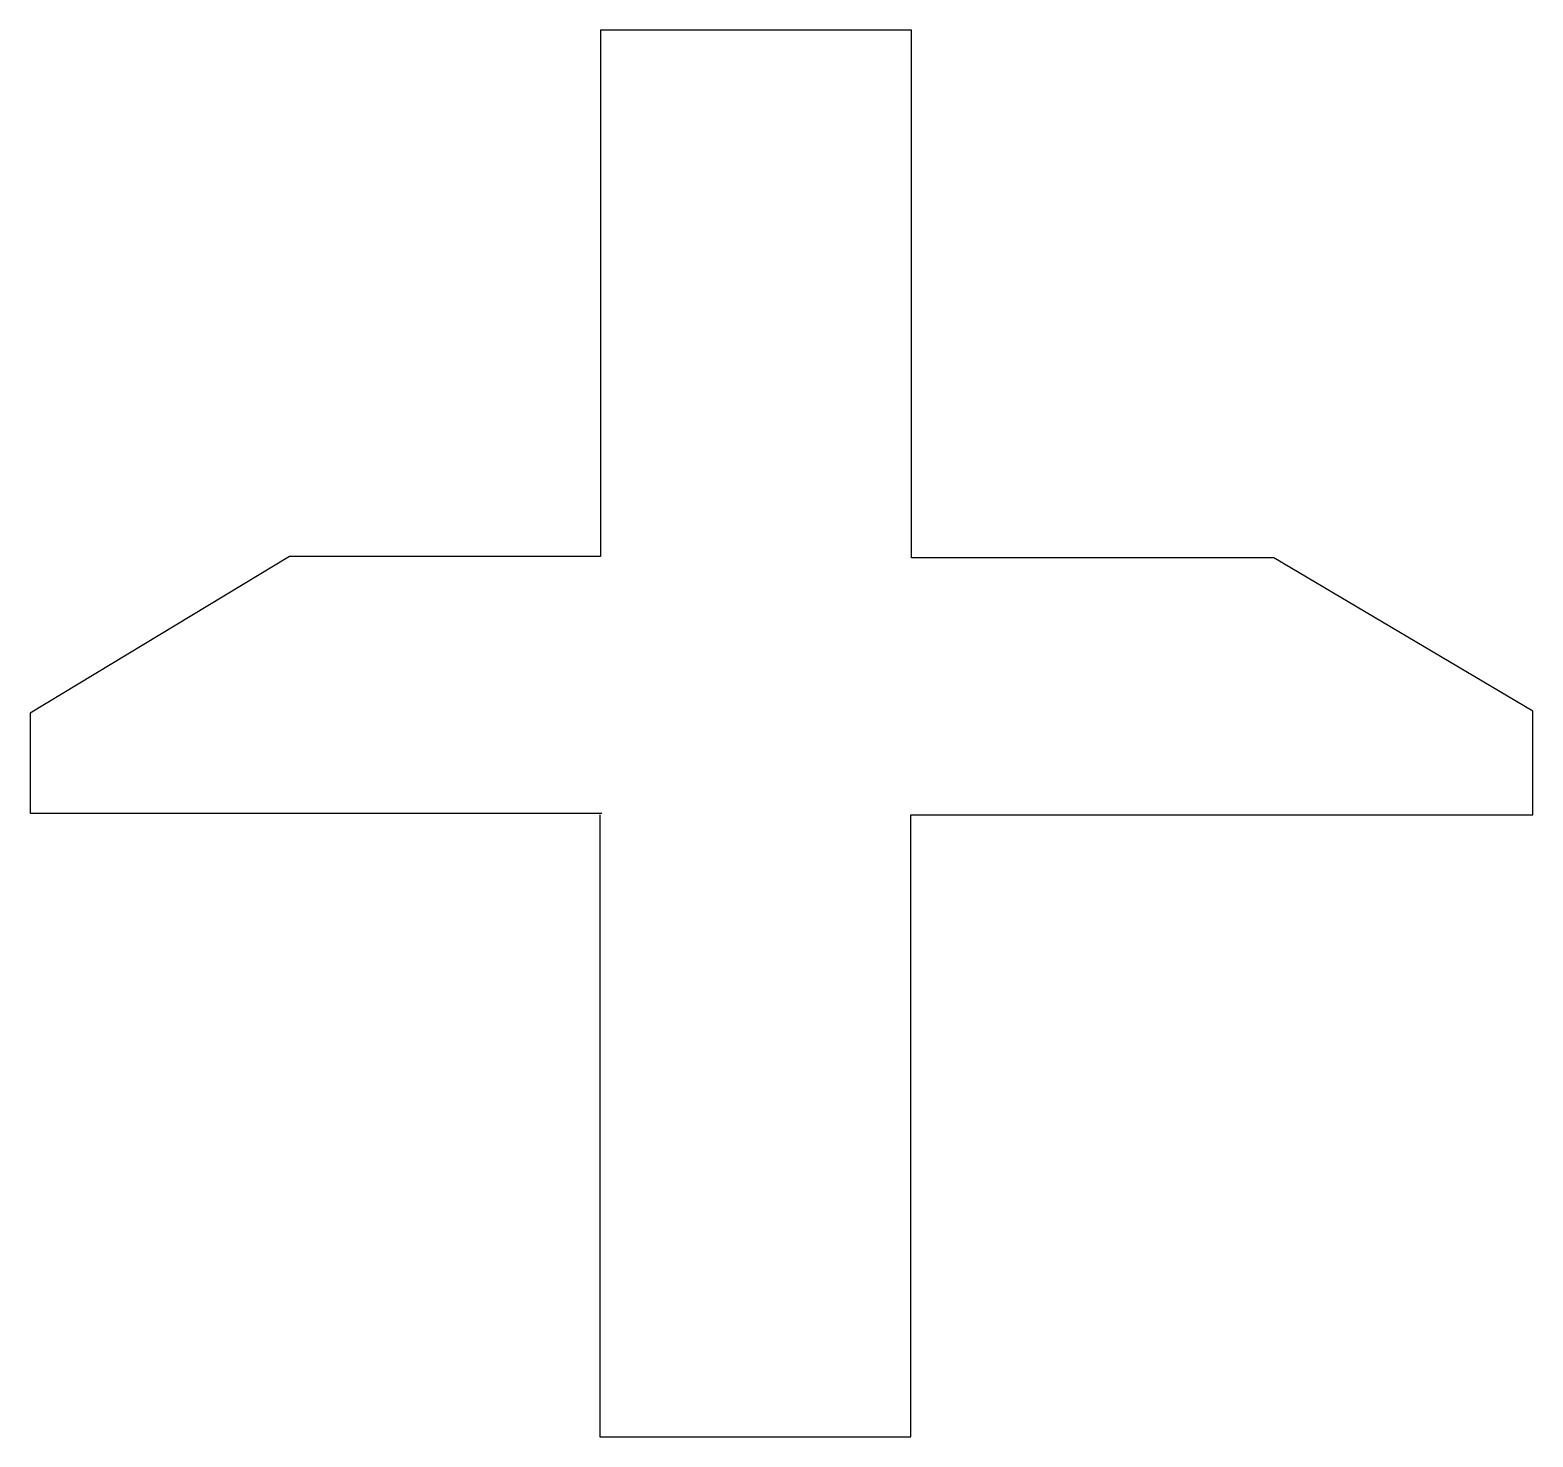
# Model space of a CAD drawing. Header units: millimetres. Extents: x -550 to 900, y -600 to 757.
import ezdxf

# ---------------------------------------------------------------- set-up
doc = ezdxf.new("R2010")
doc.units = ezdxf.units.MM

msp = doc.modelspace()

# ---------------------------------------------------------------- linework, layer by layer
for p, q in [((300.6, 757.2), (0.6, 757.2)), ((0.6, 757.2), (0.6, 249.2)), ((300.6, 597.2), (300.6, 757.2)), ((300.6, 248.2), (300.6, 597.2)), ((-299.4, 249.2), (-549.6, 98.1)), ((0.6, 249.2), (-299.4, 249.2)), ((650.1, 248.2), (300.6, 248.2)), ((900, 100), (650.1, 248.2)), ((-549.6, 98.1), (-549.6, 1.7)), ((900, 0), (900, 100)), ((-549.6, 1.7), (2, 1.7)), ((0, 0), (0, -600)), ((300, -600), (300, 0)), ((300, 0), (900, 0)), ((0, -600), (300, -600))]:
    msp.add_line(p, q)

doc.saveas('drawing.dxf')
